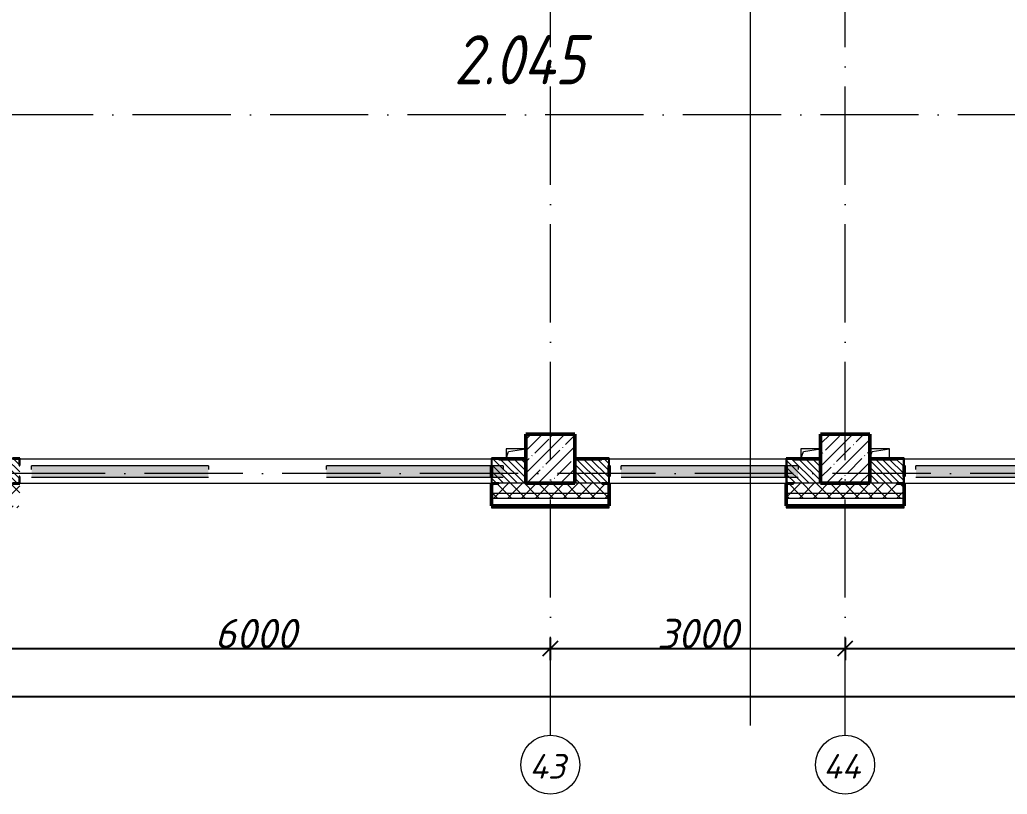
# Model space of a CAD drawing. Header units: millimetres. Extents: x -537608 to 253996, y -217170 to 186033.
# Drawn here: x -130448 to -120398, y -61821 to -53941 of the extents above; entities that cross this region are included whole.
import ezdxf

# ---------------------------------------------------------------- set-up
doc = ezdxf.new("R2010")
doc.units = ezdxf.units.MM
doc.linetypes.add('50_200_ШТРИХ_1Т_ш5_п1_п1_', pattern=[1400, 1000, -200, 0, -200])
for name, color, linetype, lineweight in [('A-____-____-DIMS', 7, 'Continuous', 9), ('A-GENM-____-MCUT', 7, 'Continuous', 25), ('A-GENM-____-OTLN', 7, 'Continuous', 9), ('A-GENM-____-OTLN-1', 7, 'Continuous', 25), ('A-GLAZ-____-OTLN', 7, 'Continuous', 9), ('A-WALL-____-MCUT-2', 7, 'Continuous', 50), ('A-WALL-____-MCUT-3', 7, 'Continuous', 9), ('A-WALL-____-OTLN', 7, 'Continuous', 9), ('A-WALL-____-PATT-1', 7, 'Continuous', 9), ('A-WALL-FNSH-MCUT-1', 7, 'Continuous', 9), ('S-COLS-____-MCUT', 7, 'Continuous', 50), ('S-COLS-____-OTLN', 7, 'Continuous', 9), ('S-GRID-____-IDEN', 7, 'Continuous', 9), ('S-GRID-____-OTLN-1', 7, '50_200_ШТРИХ_1Т_ш5_п1_п1_', 9), ('Марки помещений', 7, 'Continuous', 9)]:
    doc.layers.add(name, color=color, linetype=linetype, lineweight=lineweight)
doc.layers.add('A-GLAZ-____-OTLN-1', color=7, linetype='Continuous', lineweight=9, true_color=0xc0c0c0)
doc.layers.add('G-____-____-SYMB-1', color=9, linetype='Continuous', lineweight=9, true_color=0x808080)
doc.styles.add('ISOCPEUR_I', font='isocpeui.ttf', dxfattribs={"height": 300})
doc.styles.add('ISOCPEUR_I_3', font='isocpeui.ttf', dxfattribs={"width": 0.85, "height": 2.2})
doc.dimstyles.new('ISO-2_5_0_9К_БОЛЬШОЙ_ОСИ', dxfattribs={"dimscale": 304.8, "dimtxt": 248.995294, "dimasz": 0.492126, "dimexe": 0.393701, "dimexo": 0, "dimgap": 0, "dimtad": 1, "dimdec": 0, "dimzin": 0, "dimdsep": 46, "dimtxsty": 'ISOCPEUR_I', "dimblk1": 'OBLIQUE', "dimblk2": 'OBLIQUE', "dimsah": 1, "dimcen": 0.09, "dimdle": 0.393701, "dimazin": 0, "dimtfac": 1, "dimtdec": 4, "dimtix": 1, "dimtmove": 0, "dimatfit": 3, "dimfxl": 1, "dimtvp": 1, "dimtolj": 1, "dimtzin": 0, "dimarcsym": 2})
pattern_1 = [(45, (-184647.67, -56738.29), (-70.71068, 70.71068), []), (135, (-184647.67, -56738.29), (-70.71068, -70.71068), [])]
pattern_2 = [(135, (-184647.673, -56738.29), (-35.35534, -35.35534), [])]

# ---------------------------------------------------------------- blocks, each defined once
blk = doc.blocks.new('BSC_Колонна _Прямоугольная - 500х500-V52-АР1_План отверстий 2 этажа в осях 1-64_А-ГГ')
at = {"layer": 'S-COLS-____-OTLN'}
h = blk.add_hatch(dxfattribs=at)
h.set_pattern_fill('FP_81', color=256, style=0, pattern_type=2)
h.set_pattern_definition([(45, (-59600, 1668.96), (-114.04925, 114.04925), []), (45, (-59485.95, 1668.96), (-114.04925, 114.04925), [201.613, -40.323, 3.353, -36.97])])
h.paths.add_polyline_path([(-250, -250), (250, -250), (250, 250), (-250, 250)], flags=0)
at = {"layer": 'S-COLS-____-MCUT'}
for p, q in [((250, 250), (-250, 250)), ((-250, 250), (-250, -250)), ((250, -250), (250, 250)), ((-250, -250), (250, -250))]:
    blk.add_line(p, q, dxfattribs=at)
blk = doc.blocks.new('BSC_Колонна _Прямоугольная - 500х500-V91-АР1_План отверстий 2 этажа в осях 1-64_А-ГГ')
at = {"layer": 'S-COLS-____-OTLN'}
h = blk.add_hatch(dxfattribs=at)
h.set_pattern_fill('FP_120', color=256, style=0, pattern_type=2)
h.set_pattern_definition([(45, (-62600, 1668.96), (-114.04925, 114.04925), []), (45, (-62485.95, 1668.96), (-114.04925, 114.04925), [201.613, -40.323, 3.353, -36.97])])
h.paths.add_polyline_path([(-250, -250), (250, -250), (250, 250), (-250, 250), (-250, -175)], flags=0)
at = {"layer": 'S-COLS-____-MCUT'}
for p, q in [((250, 250), (-250, 250)), ((-250, 250), (-250, -250)), ((250, -250), (250, 250)), ((-250, -250), (250, -250))]:
    blk.add_line(p, q, dxfattribs=at)
blk = doc.blocks.new('Фахверк_СКБ_Уголок - 250_2700-27497298-АР1_План отверстий 2 этажа в осях 1-64_А-ГГ')
at = {"layer": 'A-GENM-____-MCUT'}
for p, q in [((200, 181), (125, 181)), ((125, 181), (125, 106)), ((125, 106), (131, 106)), ((131, 106), (131, 175)), ((131, 175), (200, 175)), ((200, 175), (200, 181)), ((131, -6), (125, -6)), ((125, -6), (125, -81)), ((125, -81), (200, -81)), ((131, -75), (131, -6)), ((200, -75), (131, -75)), ((200, -81), (200, -75))]:
    blk.add_line(p, q, dxfattribs=at)
blk = doc.blocks.new('AR_Отверстие прямоугольное _в плите_ - AR_Отверстие прямоугольное _в плите_-V161-АР1_План отверстий 2 этажа в осях 1-64_А-ГГ')
at = {"layer": 'A-GENM-____-OTLN'}
for p, q in [((100, 50), (-100, 50)), ((-100, 50), (-100, -50)), ((-100, -50), (-75, 25)), ((-75, 25), (100, 50))]:
    blk.add_line(p, q, dxfattribs=at)
blk = doc.blocks.new('AR_Отверстие прямоугольное _в плите_ - AR_Отверстие прямоугольное _в плите_-30510712-АР1_План отверстий 2 этажа в осях 1-64_А-ГГ')
at = {"layer": 'A-GENM-____-OTLN'}
for p, q in [((100, 50), (-100, 50)), ((-100, -50), (-75, 25)), ((-75, 25), (100, 50)), ((100, -50), (100, 50))]:
    blk.add_line(p, q, dxfattribs=at)
blk = doc.blocks.new('Отлив_СКБ - Отлив витража_120_НВФ-31885689-АР1_План отверстий 2 этажа в осях 1-64_А-ГГ')
at = {"layer": 'A-GLAZ-____-OTLN-1'}
for points in [[(1800, 2), (1800, 120), (0, 120), (0, 2), (1103, 2)], [(1103, 0), (1800, 0), (1800, 2), (0, 2), (0, 0)]]:
    blk.add_hatch(color=256, dxfattribs=at).paths.add_polyline_path(points, flags=0)
at = {"layer": 'A-GLAZ-____-OTLN'}
for p, q in [((0, 83), (0, 120)), ((1800, 120), (0, 120)), ((1800, 120), (1800, 83)), ((0, 2), (1800, 2)), ((1800, 0), (0, 0))]:
    blk.add_line(p, q, dxfattribs=at)
blk = doc.blocks.new('Ось сетки - Круг_Ø6_00__ISO-2_5_0_9K_-25732049-АР1_План отверстий 2 этажа в осях 1-64_А-ГГ')
at = {"layer": 'S-GRID-____-IDEN'}
blk.add_circle((0, 0), 3, dxfattribs=at)
blk = doc.blocks.new('_Oblique')
at = {"color": 0, "linetype": 'ByBlock', "lineweight": -2}
blk.add_line((-0.5, -0.5), (0.5, 0.5), dxfattribs=at)
blk = doc.blocks.new('*D2494')
at = {"layer": 'A-____-____-DIMS', "color": 0, "lineweight": -2, "transparency": 16777216}
for p, q in [((-131048, -60231), (-131048, -60457)), ((-125048, -60231), (-125048, -60457)), ((-131168, -60337), (-124928, -60337))]:
    blk.add_line(p, q, dxfattribs=at)
at = {"layer": 'Defpoints', "color": 0, "transparency": 16777216}
for p in [(-131048, -60231), (-125048, -60231), (-125048, -60337)]:
    blk.add_point(p, dxfattribs=at)
at = {"layer": 'A-____-____-DIMS', "color": 0, "lineweight": -2, "transparency": 16777216, "xscale": 150, "yscale": 150, "zscale": 150, "rotation": 180}
blk.add_blockref('_Oblique', (-131048, -60337), dxfattribs=at)
at = {"layer": 'A-____-____-DIMS', "color": 0, "lineweight": -2, "transparency": 16777216, "xscale": 150, "yscale": 150, "zscale": 150}
blk.add_blockref('_Oblique', (-125048, -60337), dxfattribs=at)
at = {"layer": 'A-____-____-DIMS', "color": 0, "transparency": 16777216, "insert": (-128048, -60187), "char_height": 300, "width": 758.48, "attachment_point": 5, "style": 'ISOCPEUR_I'}
blk.add_mtext('\\A1;6000', dxfattribs=at)
blk = doc.blocks.new('*D2495')
at = {"layer": 'A-____-____-DIMS', "color": 0, "lineweight": -2, "transparency": 16777216}
for p, q in [((-125048, -60231), (-125048, -60457)), ((-122048, -60231), (-122048, -60457)), ((-125168, -60337), (-121928, -60337))]:
    blk.add_line(p, q, dxfattribs=at)
at = {"layer": 'Defpoints', "color": 0, "transparency": 16777216}
for p in [(-125048, -60231), (-122048, -60231), (-122048, -60337)]:
    blk.add_point(p, dxfattribs=at)
at = {"layer": 'A-____-____-DIMS', "color": 0, "lineweight": -2, "transparency": 16777216, "xscale": 150, "yscale": 150, "zscale": 150, "rotation": 180}
blk.add_blockref('_Oblique', (-125048, -60337), dxfattribs=at)
at = {"layer": 'A-____-____-DIMS', "color": 0, "lineweight": -2, "transparency": 16777216, "xscale": 150, "yscale": 150, "zscale": 150}
blk.add_blockref('_Oblique', (-122048, -60337), dxfattribs=at)
at = {"layer": 'A-____-____-DIMS', "color": 0, "transparency": 16777216, "insert": (-123548, -60187), "char_height": 300, "width": 758.48, "attachment_point": 5, "style": 'ISOCPEUR_I'}
blk.add_mtext('\\A1;3000', dxfattribs=at)
blk = doc.blocks.new('*D2496')
at = {"layer": 'A-____-____-DIMS', "color": 0, "lineweight": -2, "transparency": 16777216}
for p, q in [((-122048, -60231), (-122048, -60457)), ((-116048, -60231), (-116048, -60457)), ((-122168, -60337), (-115928, -60337))]:
    blk.add_line(p, q, dxfattribs=at)
at = {"layer": 'Defpoints', "color": 0, "transparency": 16777216}
for p in [(-122048, -60231), (-116048, -60231), (-116048, -60337)]:
    blk.add_point(p, dxfattribs=at)
at = {"layer": 'A-____-____-DIMS', "color": 0, "lineweight": -2, "transparency": 16777216, "xscale": 150, "yscale": 150, "zscale": 150, "rotation": 180}
blk.add_blockref('_Oblique', (-122048, -60337), dxfattribs=at)
at = {"layer": 'A-____-____-DIMS', "color": 0, "lineweight": -2, "transparency": 16777216, "xscale": 150, "yscale": 150, "zscale": 150}
blk.add_blockref('_Oblique', (-116048, -60337), dxfattribs=at)
at = {"layer": 'A-____-____-DIMS', "color": 0, "transparency": 16777216, "insert": (-119048, -60187), "char_height": 300, "width": 758.48, "attachment_point": 5, "style": 'ISOCPEUR_I'}
blk.add_mtext('\\A1;6000', dxfattribs=at)
blk = doc.blocks.new('*D2508')
at = {"layer": 'A-____-____-DIMS', "color": 0, "lineweight": -2, "transparency": 16777216}
for p, q in [((-186998, -60719), (-186998, -60945)), ((-83498, -60719), (-83498, -60945)), ((-187118, -60825), (-83378, -60825))]:
    blk.add_line(p, q, dxfattribs=at)
at = {"layer": 'Defpoints', "color": 0, "transparency": 16777216}
for p in [(-186998, -60719), (-83498, -60719), (-83498, -60825)]:
    blk.add_point(p, dxfattribs=at)
at = {"layer": 'A-____-____-DIMS', "color": 0, "lineweight": -2, "transparency": 16777216, "xscale": 150, "yscale": 150, "zscale": 150, "rotation": 180}
blk.add_blockref('_Oblique', (-186998, -60825), dxfattribs=at)
at = {"layer": 'A-____-____-DIMS', "color": 0, "lineweight": -2, "transparency": 16777216, "xscale": 150, "yscale": 150, "zscale": 150}
blk.add_blockref('_Oblique', (-83498, -60825), dxfattribs=at)
at = {"layer": 'A-____-____-DIMS', "color": 0, "transparency": 16777216, "insert": (-135248, -60675), "char_height": 300, "width": 1080.26, "attachment_point": 5, "style": 'ISOCPEUR_I'}
blk.add_mtext('\\A1;103500', dxfattribs=at)

msp = doc.modelspace()

# ---------------------------------------------------------------- hatches: boundary and pattern name
at = {"layer": 'A-WALL-____-PATT-1'}
h = msp.add_hatch(dxfattribs=at)
h.set_pattern_fill('FP_6', color=256, style=0, pattern_type=2)
h.set_pattern_definition(pattern_2)
h.paths.add_polyline_path([(-125451.3085, -58657.2474), (-125297.6725, -58657.2474), (-125297.6725, -58407.2474), (-125641.6725, -58407.2474), (-125641.6725, -58476.2474), (-125647.6725, -58476.2474), (-125647.6725, -58588.2474), (-125641.6725, -58588.2474), (-125641.6725, -58657.2474), (-125572.6725, -58657.2474)], flags=0)
h.paths.add_polyline_path([(-130522.6725, -58657.2474), (-130453.6725, -58657.2474), (-130453.6725, -58588.2474), (-130447.683, -58588.2474), (-130447.683, -58476.2474), (-130453.6725, -58476.2474), (-130453.6725, -58407.2474), (-130797.6725, -58407.2474), (-130797.6725, -58657.2474), (-130753.7013, -58657.2474)], flags=0)
h = msp.add_hatch(dxfattribs=at)
h.set_pattern_fill('FP_6', color=256, style=0, pattern_type=2)
h.set_pattern_definition(pattern_2)
h.paths.add_polyline_path([(-124453.6725, -58657.2474), (-124453.6725, -58588.2474), (-124447.6725, -58588.2474), (-124447.6725, -58476.2474), (-124453.6725, -58476.2474), (-124453.6725, -58407.2474), (-124797.6725, -58407.2474), (-124797.6725, -58657.2474), (-124522.6725, -58657.2474)], flags=0)
h.paths.add_polyline_path([(-122297.6725, -58657.2474), (-122297.6725, -58407.2474), (-122641.6725, -58407.2474), (-122641.6725, -58476.2474), (-122647.6725, -58476.2474), (-122647.6725, -58588.2474), (-122641.6725, -58588.2474), (-122641.6725, -58657.2474), (-122572.6725, -58657.2474)], flags=0)
h = msp.add_hatch(dxfattribs=at)
h.set_pattern_fill('FP_6', color=256, style=0, pattern_type=2)
h.set_pattern_definition(pattern_2)
h.paths.add_polyline_path([(-116613.987, -58657.2474), (-116297.6725, -58657.2474), (-116297.6725, -58407.2474), (-116641.6725, -58407.2474), (-116641.6725, -58476.2474), (-116647.6725, -58476.2474), (-116647.6725, -58588.2474), (-116641.6725, -58588.2474), (-116641.6725, -58657.2474)], flags=0)
h.paths.add_polyline_path([(-118453.6725, -58657.2474), (-118453.6725, -58588.2474), (-118447.9757, -58588.2474), (-118447.9757, -58476.2474), (-118453.6725, -58476.2474), (-118453.6725, -58407.2474), (-119641.6725, -58407.2474), (-119641.6725, -58476.2474), (-119647.6725, -58476.2474), (-119647.6725, -58588.2474), (-119641.6725, -58588.2474), (-119641.6725, -58657.2474), (-118522.6725, -58657.2474)], flags=0)
h.paths.add_polyline_path([(-121522.6725, -58657.2474), (-121453.6725, -58657.2474), (-121453.6725, -58588.2474), (-121447.6725, -58588.2474), (-121447.6725, -58476.2474), (-121453.6725, -58476.2474), (-121453.6725, -58407.2474), (-121797.6725, -58407.2474), (-121797.6725, -58657.2474)], flags=0)
h = msp.add_hatch(dxfattribs=at)
h.set_pattern_fill('FP_1', color=256, style=0, pattern_type=2)
h.set_pattern_definition(pattern_1)
h.paths.add_polyline_path([(-83397.6725, -58757.2474), (-83397.6725, -58657.2474), (-92422.6725, -58657.2474), (-92422.6725, -58663.2474), (-92497.6725, -58663.2474), (-92497.6725, -58757.2474), (-83897.6725, -58757.2474)], flags=0)
h.paths.add_polyline_path([(-94297.6725, -58757.2474), (-94297.6725, -58663.2474), (-94372.6725, -58663.2474), (-94372.6725, -58657.2474), (-102247.6725, -58657.2474), (-102247.6725, -58757.2474), (-94520.6834, -58757.2474)], flags=0)
h.paths.add_polyline_path([(-103747.6725, -58757.2474), (-103247.6725, -58757.2474), (-103247.6725, -58657.2474), (-104372.6725, -58657.2474), (-104372.6725, -58663.2474), (-104447.6725, -58663.2474), (-104447.6725, -58757.2474), (-104372.6725, -58757.2474)], flags=0)
h.paths.add_polyline_path([(-113647.6725, -58757.2474), (-112247.6725, -58757.2474), (-112247.6725, -58657.2474), (-113572.6725, -58657.2474), (-113572.6725, -58663.2474), (-113647.6725, -58663.2474)], flags=0)
h.paths.add_polyline_path([(-115797.6725, -58757.2474), (-115447.6725, -58757.2474), (-115447.6725, -58663.2474), (-115522.6725, -58663.2474), (-115522.6725, -58657.2474), (-116572.6725, -58657.2474), (-116572.6725, -58663.2474), (-116647.6725, -58663.2474), (-116647.6725, -58757.2474), (-116297.6725, -58757.2474)], flags=0)
h.paths.add_polyline_path([(-118447.9757, -58757.2474), (-118447.9757, -58663.2474), (-118522.6725, -58663.2474), (-118522.6725, -58657.2474), (-119572.6725, -58657.2474), (-119572.6725, -58663.2474), (-119647.6725, -58663.2474), (-119647.6725, -58757.2474), (-119265.1835, -58757.2474)], flags=0)
h.paths.add_polyline_path([(-121447.6725, -58757.2474), (-121447.6725, -58663.2474), (-121522.6725, -58663.2474), (-121522.6725, -58657.2474), (-122572.6725, -58657.2474), (-122572.6725, -58663.2474), (-122647.6725, -58663.2474), (-122647.6725, -58757.2474), (-121916.3799, -58757.2474)], flags=0)
h.paths.add_polyline_path([(-125297.6725, -58757.2474), (-124447.6725, -58757.2474), (-124447.6725, -58663.2474), (-124522.6725, -58663.2474), (-124522.6725, -58657.2474), (-125572.6725, -58657.2474), (-125572.6725, -58663.2474), (-125647.6725, -58663.2474), (-125647.683, -58757.2474), (-125451.3085, -58757.2474)], flags=0)
h.paths.add_polyline_path([(-130753.7013, -58757.2474), (-130447.683, -58757.2474), (-130447.683, -58663.2474), (-130522.6725, -58663.2474), (-130522.6725, -58657.2474), (-131572.6725, -58657.2474), (-131572.6725, -58663.2474), (-131647.6725, -58663.2474), (-131647.6778, -58757.2474), (-130797.6725, -58757.2474)], flags=0)
h.paths.add_polyline_path([(-134647.6725, -58757.2474), (-133447.6778, -58757.2474), (-133447.6778, -58663.2474), (-133522.6725, -58663.2474), (-133522.6725, -58657.2474), (-134572.6725, -58657.2474), (-134572.6725, -58663.2474), (-134647.6725, -58663.2474)], flags=0)
h.paths.add_polyline_path([(-136939.8263, -58757.2474), (-136447.6725, -58757.2474), (-136447.6725, -58663.2474), (-136522.6725, -58663.2474), (-136522.6725, -58657.2474), (-137572.6725, -58657.2474), (-137572.6725, -58663.2474), (-137647.6725, -58663.2474), (-137647.6725, -58757.2474), (-137572.6725, -58757.2474)], flags=0)
h.paths.add_polyline_path([(-139591.0228, -58757.2474), (-139447.6725, -58757.2474), (-139447.6725, -58663.2474), (-139522.6725, -58663.2474), (-139522.6725, -58657.2474), (-140572.6725, -58657.2474), (-140572.6725, -58663.2474), (-140647.6725, -58663.2474), (-140647.6725, -58757.2474), (-139797.6725, -58757.2474)], flags=0)
h.paths.add_polyline_path([(-142447.6725, -58757.2474), (-142447.6725, -58663.2474), (-142522.6725, -58663.2474), (-142522.6725, -58657.2474), (-143572.6725, -58657.2474), (-143572.6725, -58663.2474), (-143647.6725, -58663.2474), (-143647.6725, -58757.2474), (-142522.6725, -58757.2474)], flags=0)
h.paths.add_polyline_path([(-145447.6725, -58757.2474), (-145447.6725, -58663.2474), (-145522.6725, -58662.6045), (-145522.6725, -58657.2474), (-146847.6725, -58657.2474), (-146847.6725, -58757.2474), (-145453.6725, -58757.2474)], flags=0)
h.paths.add_polyline_path([(-149847.6725, -58757.2474), (-148647.6725, -58757.2474), (-148647.6725, -58663.2474), (-148722.6725, -58663.2474), (-148722.6725, -58657.2474), (-149847.6725, -58657.2474)], flags=0)
h.paths.add_polyline_path([(-151653.6725, -58757.2474), (-151647.6725, -58757.2474), (-151647.6725, -58663.2474), (-151722.6725, -58663.2474), (-151722.6725, -58657.2474), (-152772.6725, -58657.2474), (-152772.6725, -58663.2474), (-152847.6725, -58663.2474), (-152847.0049, -58757.2474), (-151722.6725, -58757.2474)], flags=0)
h.paths.add_polyline_path([(-154722.6725, -58757.2474), (-154647.6725, -58757.2474), (-154647.6725, -58663.2474), (-154722.6725, -58663.2474), (-154722.6725, -58657.2474), (-155847.6725, -58657.2474), (-155847.6725, -58757.2474), (-155347.6725, -58757.2474)], flags=0)
h.paths.add_polyline_path([(-158347.6725, -58757.2474), (-157647.6725, -58757.2474), (-157647.6725, -58663.2474), (-157722.6725, -58663.2474), (-157722.6725, -58657.2474), (-158847.6725, -58657.2474), (-158847.6725, -58757.2474)], flags=0)
h.paths.add_polyline_path([(-160647.6725, -58757.2474), (-160647.6725, -58663.2474), (-160722.6725, -58663.2474), (-160722.6725, -58657.2474), (-161772.6725, -58657.2474), (-161772.6725, -58663.2474), (-161847.6725, -58663.2474), (-161847.6725, -58757.2474), (-161684.3264, -58757.2474)], flags=0)
h.paths.add_polyline_path([(-163722.6725, -58757.2474), (-163647.6725, -58757.2474), (-163647.6725, -58663.2474), (-163722.6725, -58663.2474), (-163722.6725, -58657.2474), (-164847.6725, -58657.2474), (-164847.6725, -58757.2474), (-164335.5228, -58757.2474)], flags=0)
h.paths.add_polyline_path([(-167847.6725, -58757.2474), (-166647.6725, -58757.2474), (-166647.6725, -58663.2474), (-166722.6725, -58663.2474), (-166722.6725, -58657.2474), (-167847.6725, -58657.2474)], flags=0)
h.paths.add_polyline_path([(-169647.6725, -58757.2474), (-169647.6725, -58663.2474), (-169722.6725, -58663.2474), (-169722.6725, -58657.2474), (-170772.6725, -58657.2474), (-170772.6725, -58663.2474), (-170847.6725, -58663.2474), (-170847.6725, -58757.2474), (-169747.6725, -58757.2474)], flags=0)
h.paths.add_polyline_path([(-171847.6725, -58757.2474), (-171847.6725, -58663.2474), (-171922.6725, -58663.2474), (-171922.6725, -58657.2474), (-177172.6725, -58657.2474), (-177172.6725, -58663.2474), (-177247.6725, -58663.2474), (-177247.6725, -58757.2474), (-172289.1121, -58757.2474)], flags=0)
h.paths.add_polyline_path([(-179347.6725, -58757.2474), (-178247.6725, -58757.2474), (-178247.6725, -58663.2474), (-178322.6725, -58663.2474), (-178322.6725, -58657.2474), (-187097.6725, -58657.2474), (-187097.6725, -58757.2474), (-179358.9692, -58757.2474)], flags=0)
h = msp.add_hatch(dxfattribs=at)
h.set_pattern_fill('FP_1', color=256, style=0, pattern_type=2)
h.set_pattern_definition(pattern_1)
h.paths.add_polyline_path([(-83397.6725, -58807.2474), (-83297.6725, -58807.2474), (-83297.6725, -58757.2474), (-92497.6725, -58757.2474), (-92497.6725, -58807.2474), (-83915.8977, -58807.2474)], flags=0)
h.paths.add_polyline_path([(-95404.4156, -58807.2474), (-94297.6725, -58807.2474), (-94297.6725, -58757.2474), (-102247.6725, -58757.2474), (-102247.6725, -58807.2474), (-96288.1477, -58807.2474)], flags=0)
h.paths.add_polyline_path([(-104447.6725, -58807.2474), (-103247.6725, -58807.2474), (-103247.6725, -58757.2474), (-104447.6725, -58757.2474)], flags=0)
h.paths.add_polyline_path([(-112247.6725, -58807.2474), (-112247.6725, -58757.2474), (-113647.6725, -58757.2474), (-113647.6725, -58807.2474), (-113079.0585, -58807.2474)], flags=0)
h.paths.add_polyline_path([(-115447.6725, -58807.2474), (-115447.6725, -58757.2474), (-116647.6725, -58757.2474), (-116647.6725, -58807.2474), (-115730.2549, -58807.2474)], flags=0)
h.paths.add_polyline_path([(-119265.1835, -58807.2474), (-118447.9757, -58807.2474), (-118447.9757, -58757.2474), (-119647.6725, -58757.2474), (-119647.6725, -58807.2474)], flags=0)
h.paths.add_polyline_path([(-121447.6725, -58807.2474), (-121447.6725, -58757.2474), (-122647.6725, -58757.2474), (-122647.6725, -58807.2474), (-121916.3799, -58807.2474)], flags=0)
h.paths.add_polyline_path([(-124567.5763, -58807.2474), (-124447.6725, -58807.2474), (-124447.6725, -58757.2474), (-125647.683, -58757.2474), (-125647.683, -58807.2474), (-125451.3085, -58807.2474)], flags=0)
h.paths.add_polyline_path([(-130447.683, -58807.2474), (-130447.683, -58757.2474), (-131647.6778, -58757.2474), (-131647.6778, -58807.2474), (-130753.7013, -58807.2474)], flags=0)
h.paths.add_polyline_path([(-133447.6778, -58807.2474), (-133447.6778, -58757.2474), (-134647.6725, -58757.2474), (-134647.6725, -58807.2474), (-134288.6299, -58807.2474)], flags=0)
h.paths.add_polyline_path([(-137647.6725, -58807.2474), (-136447.6725, -58807.2474), (-136447.6725, -58757.2474), (-137647.6725, -58757.2474)], flags=0)
h.paths.add_polyline_path([(-139591.0228, -58807.2474), (-139447.6725, -58807.2474), (-139447.6725, -58757.2474), (-140647.6725, -58757.2474), (-140647.6725, -58807.2474), (-140474.7549, -58807.2474)], flags=0)
h.paths.add_polyline_path([(-142447.6725, -58807.2474), (-142447.6725, -58757.2474), (-143647.6725, -58757.2474), (-143647.6725, -58807.2474), (-143125.9514, -58807.2474)], flags=0)
h.paths.add_polyline_path([(-145777.1478, -58807.2474), (-145447.6725, -58807.2474), (-145447.6725, -58757.2474), (-146847.6725, -58757.2474), (-146847.6725, -58807.2474), (-146660.8799, -58807.2474)], flags=0)
h.paths.add_polyline_path([(-148647.6725, -58807.2474), (-148647.6725, -58757.2474), (-149847.6725, -58757.2474), (-149847.6725, -58807.2474), (-149312.0764, -58807.2474)], flags=0)
h.paths.add_polyline_path([(-151647.6725, -58807.2474), (-151647.6725, -58757.2474), (-152847.6725, -58757.2474), (-152847.0049, -58807.2474)], flags=0)
h.paths.add_polyline_path([(-154647.6725, -58807.2474), (-154647.6725, -58757.2474), (-155847.6725, -58757.2474), (-155847.6725, -58807.2474)], flags=0)
h.paths.add_polyline_path([(-158847.6725, -58807.2474), (-157647.6725, -58807.2474), (-157647.6725, -58757.2474), (-158847.6725, -58757.2474)], flags=0)
h.paths.add_polyline_path([(-160647.6725, -58807.2474), (-160647.6725, -58757.2474), (-161847.6725, -58757.2474), (-161847.6725, -58807.2474), (-161684.3264, -58807.2474)], flags=0)
h.paths.add_polyline_path([(-163647.6725, -58807.2474), (-163647.6725, -58757.2474), (-164847.6725, -58757.2474), (-164847.6725, -58807.2474), (-164335.5228, -58807.2474)], flags=0)
h.paths.add_polyline_path([(-166647.6725, -58807.2474), (-166647.6725, -58757.2474), (-167847.6725, -58757.2474), (-167847.6725, -58807.2474), (-166986.7192, -58807.2474)], flags=0)
h.paths.add_polyline_path([(-169647.6725, -58807.2474), (-169647.6725, -58757.2474), (-170847.6725, -58757.2474), (-170847.6725, -58807.2474), (-170521.6478, -58807.2474)], flags=0)
h.paths.add_polyline_path([(-171847.6725, -58807.2474), (-171847.6725, -58757.2474), (-177247.6725, -58757.2474), (-177247.6725, -58807.2474), (-172289.1121, -58807.2474)], flags=0)
h.paths.add_polyline_path([(-178247.6725, -58807.2474), (-178247.6725, -58757.2474), (-187197.6725, -58757.2474), (-187197.6725, -58807.2474), (-179358.9692, -58807.2474)], flags=0)
h = msp.add_hatch(dxfattribs=at)
h.set_pattern_fill('FP_3', color=256, style=0, pattern_type=2)
h.set_pattern_definition([(45, (-184647.67, -56738.29), (-85.53659, 85.53659), []), (45, (-184590.65, -56738.29), (-85.53659, 85.53659), [])])
h.paths.add_polyline_path([(-113079.0585, -58907.2474), (-112782.6725, -58907.2474), (-112782.6725, -58887.2474), (-113646.6725, -58887.2474), (-113646.6725, -58907.2474)], flags=0)
h.paths.add_polyline_path([(-115730.2549, -58907.2474), (-115447.6725, -58907.2474), (-115447.6725, -58887.2474), (-116647.6725, -58887.2474), (-116647.6725, -58907.2474), (-116613.987, -58907.2474)], flags=0)
h.paths.add_polyline_path([(-118447.9757, -58907.2474), (-118447.9757, -58887.2474), (-119647.6725, -58887.2474), (-119647.6725, -58907.2474), (-119265.1835, -58907.2474)], flags=0)
h.paths.add_polyline_path([(-122646.6725, -58907.2474), (-121447.6725, -58907.2474), (-121447.6725, -58887.2474), (-122646.6725, -58887.2474)], flags=0)
h.paths.add_polyline_path([(-124567.5763, -58907.2474), (-124447.6725, -58907.2474), (-124447.6725, -58887.2474), (-125647.6725, -58887.2474), (-125647.6725, -58907.2474), (-125451.3085, -58907.2474)], flags=0)
h.paths.add_polyline_path([(-131637.4335, -58907.2474), (-130447.6725, -58907.2474), (-130447.6725, -58887.2474), (-131647.6725, -58887.2474), (-131647.6725, -58907.2474)], flags=0)
h.paths.add_polyline_path([(-133447.6725, -58907.2474), (-133447.6725, -58887.2474), (-134647.6725, -58887.2474), (-134647.6725, -58907.2474), (-134288.6299, -58907.2474)], flags=0)
h.paths.add_polyline_path([(-136939.8263, -58907.2474), (-136447.6725, -58907.2474), (-136447.6725, -58887.2474), (-137647.6725, -58887.2474), (-137647.6725, -58907.2474)], flags=0)
h.paths.add_polyline_path([(-139591.0228, -58907.2474), (-139447.6725, -58907.2474), (-139447.6725, -58887.2474), (-140647.6725, -58887.2474), (-140647.6725, -58907.2474), (-140474.7549, -58907.2474)], flags=0)
h.paths.add_polyline_path([(-143125.9514, -58907.2474), (-142447.6725, -58907.2474), (-142447.6725, -58887.2474), (-143647.6725, -58887.2474), (-143647.6725, -58907.2474)], flags=0)
h.paths.add_polyline_path([(-145777.1478, -58907.2474), (-145447.6725, -58907.2474), (-145447.6725, -58887.2474), (-146312.6725, -58887.2474), (-146312.6725, -58907.2474)], flags=0)

# ---------------------------------------------------------------- linework, layer by layer
at = {"layer": 'A-WALL-____-MCUT-2'}
for p, q in [((-125647.683, -58476.2474), (-125647.683, -58588.2474)), ((-125297.6725, -58407.2474), (-125572.6725, -58407.2474)), ((-124522.6725, -58407.2474), (-124797.6725, -58407.2474)), ((-124447.6725, -58588.2474), (-124447.6725, -58476.2474)), ((-122647.6725, -58476.2474), (-122647.6725, -58588.2474)), ((-122297.6725, -58407.2474), (-122572.6725, -58407.2474)), ((-121522.6725, -58407.2474), (-121797.6725, -58407.2474)), ((-121447.6725, -58588.2474), (-121447.6725, -58476.2474)), ((-125647.683, -58663.2474), (-125647.683, -58887.2474)), ((-124447.6725, -58887.2474), (-124447.6725, -58663.2474)), ((-122647.6725, -58663.2474), (-122647.6725, -58887.2474)), ((-121447.6725, -58887.2474), (-121447.6725, -58663.2474)), ((-125647.683, -58887.2474), (-124447.6725, -58887.2474)), ((-122647.6725, -58887.2474), (-121447.6725, -58887.2474))]:
    msp.add_line(p, q, dxfattribs=at)
at = {"layer": 'A-WALL-____-MCUT-3'}
for p, q in [((-125297.6725, -58657.2474), (-125572.6725, -58657.2474)), ((-124522.6725, -58657.2474), (-124797.6725, -58657.2474)), ((-122297.6725, -58657.2474), (-122572.6725, -58657.2474)), ((-121522.6725, -58657.2474), (-121797.6725, -58657.2474)), ((-125647.683, -58757.2474), (-124447.6725, -58757.2474)), ((-122647.6725, -58757.2474), (-121447.6725, -58757.2474)), ((-125647.683, -58807.2474), (-124447.6725, -58807.2474)), ((-122647.6725, -58807.2474), (-121447.6725, -58807.2474))]:
    msp.add_line(p, q, dxfattribs=at)
at = {"layer": 'A-WALL-____-OTLN'}
for p, q in [((-130447.6725, -58407.2474), (-125647.683, -58407.2474)), ((-124447.6725, -58407.2474), (-122647.6725, -58407.2474)), ((-121447.6725, -58407.2474), (-119647.6725, -58407.2474)), ((-130447.6725, -58657.2474), (-125647.683, -58657.2474)), ((-124447.6725, -58657.2474), (-122647.6725, -58657.2474)), ((-121447.6725, -58657.2474), (-119647.6725, -58657.2474))]:
    msp.add_line(p, q, dxfattribs=at)
at = {"layer": 'A-WALL-FNSH-MCUT-1'}
for p, q in [((-125647.6725, -58887.2474), (-125647.6725, -58907.2474)), ((-124447.6725, -58907.2474), (-124447.6725, -58887.2474)), ((-122646.6725, -58887.2474), (-122646.6725, -58907.2474)), ((-121447.6725, -58907.2474), (-121447.6725, -58887.2474)), ((-121447.6725, -58887.2474), (-121447.6725, -58887.2474)), ((-125647.6725, -58907.2474), (-124447.6725, -58907.2474)), ((-122646.6725, -58907.2474), (-121447.6725, -58907.2474))]:
    msp.add_line(p, q, dxfattribs=at)
at = {"layer": 'G-____-____-SYMB-1'}
msp.add_line((-123013.3638, -6897.5836), (-123013.3638, -61122.9787), dxfattribs=at)
at = {"layer": 'S-GRID-____-OTLN-1'}
for p, q in [((-125047.6725, -61220.8957), (-125047.6725, -46587.75)), ((-122047.6725, -61220.8957), (-122047.6725, -46587.75)), ((-80697.0554, -54907.2474), (-189316.4427, -54907.2474)), ((-80573.2659, -58557.2474), (-189316.4427, -58557.2474))]:
    msp.add_line(p, q, dxfattribs=at)

# ---------------------------------------------------------------- block references
at = {"layer": 'A-GENM-____-OTLN'}
for name, p in [('AR_Отверстие прямоугольное _в плите_ - AR_Отверстие прямоугольное _в плите_-V161-АР1_План отверстий 2 этажа в осях 1-64_А-ГГ', (-125397.6725, -58357.2474)), ('AR_Отверстие прямоугольное _в плите_ - AR_Отверстие прямоугольное _в плите_-V161-АР1_План отверстий 2 этажа в осях 1-64_А-ГГ', (-122397.6725, -58357.2474)), ('AR_Отверстие прямоугольное _в плите_ - AR_Отверстие прямоугольное _в плите_-30510712-АР1_План отверстий 2 этажа в осях 1-64_А-ГГ', (-121697.6725, -58357.2474))]:
    msp.add_blockref(name, p, dxfattribs=at)
at = {"layer": 'A-GENM-____-OTLN-1', "rotation": 180}
for p in [(-130322.6725, -58482.2474), (-124322.6725, -58482.2474), (-121322.6725, -58482.2474)]:
    msp.add_blockref('Фахверк_СКБ_Уголок - 250_2700-27497298-АР1_План отверстий 2 этажа в осях 1-64_А-ГГ', p, dxfattribs=at)
at = {"layer": 'A-GENM-____-OTLN-1'}
for p in [(-125772.6725, -58582.2474), (-122772.6725, -58582.2474)]:
    msp.add_blockref('Фахверк_СКБ_Уголок - 250_2700-27497298-АР1_План отверстий 2 этажа в осях 1-64_А-ГГ', p, dxfattribs=at)
at = {"layer": 'A-GLAZ-____-OTLN'}
for p in [(-130327.1575, -58598.6377), (-127327.1575, -58598.6377), (-124327.1575, -58598.6377), (-121327.1575, -58598.6377)]:
    msp.add_blockref('Отлив_СКБ - Отлив витража_120_НВФ-31885689-АР1_План отверстий 2 этажа в осях 1-64_А-ГГ', p, dxfattribs=at)
at = {"layer": 'S-COLS-____-OTLN'}
for name, p in [('BSC_Колонна _Прямоугольная - 500х500-V52-АР1_План отверстий 2 этажа в осях 1-64_А-ГГ', (-125047.6725, -58407.2474)), ('BSC_Колонна _Прямоугольная - 500х500-V91-АР1_План отверстий 2 этажа в осях 1-64_А-ГГ', (-122047.6725, -58407.2474))]:
    msp.add_blockref(name, p, dxfattribs=at)
at = {"layer": 'S-GRID-____-IDEN', "xscale": 99.99999999999993, "yscale": 99.99999999999993, "zscale": 99.99999999999993}
for p in [(-125047.6725, -61520.8957), (-122047.6725, -61520.8957)]:
    msp.add_blockref('Ось сетки - Круг_Ø6_00__ISO-2_5_0_9K_-25732049-АР1_План отверстий 2 этажа в осях 1-64_А-ГГ', p, dxfattribs=at)

# ---------------------------------------------------------------- texts
at = {"layer": 'S-GRID-____-IDEN', "char_height": 250, "attachment_point": 1, "style": 'ISOCPEUR_I'}
for s, insert, width in [('43', (-125261.6008, -61412.1211), 425.696062), ('44', (-122270.6008, -61412.1211), 447.341625)]:
    msp.add_mtext(s, dxfattribs=dict(at, insert=insert, width=width))
at = {"layer": 'Марки помещений', "insert": (-126028.963, -54098.1914), "char_height": 500, "width": 817.72125, "attachment_point": 1, "style": 'ISOCPEUR_I_3'}
msp.add_mtext('2.045', dxfattribs=at)

# ---------------------------------------------------------------- dimensions: what is measured, and where the dimension line sits
at = {"layer": 'A-____-____-DIMS'}
for base, p1, p2, override, picture, middle in [((-125047.6725, -60336.8123), (-131047.6725, -60230.7463), (-125047.6725, -60230.7463), {"dimpost": '<>', "dimfxl": 6000}, '*D2494', (-128047.6725, -60186.8123)), ((-122047.6725, -60336.8123), (-125047.6725, -60230.7463), (-122047.6725, -60230.7463), {"dimpost": '<>', "dimfxl": 3000}, '*D2495', (-123547.6725, -60186.8123)), ((-116047.6725, -60336.8123), (-122047.6725, -60230.7463), (-116047.6725, -60230.7463), {"dimpost": '<>', "dimfxl": 6000}, '*D2496', (-119047.6725, -60186.8123)), ((-83497.6725, -60825.0194), (-186997.6725, -60718.9534), (-83497.6725, -60718.9534), {"dimpost": '<>', "dimfxl": 103500}, '*D2508', (-135247.6725, -60675.0194))]:
    dim = msp.add_linear_dim(base=base, p1=p1, p2=p2, dimstyle='ISO-2_5_0_9К_БОЛЬШОЙ_ОСИ', override=override, dxfattribs=at)
    dim.commit()
    dim.dimension.update_dxf_attribs({"geometry": picture, "text_midpoint": middle})

doc.saveas('drawing.dxf')
